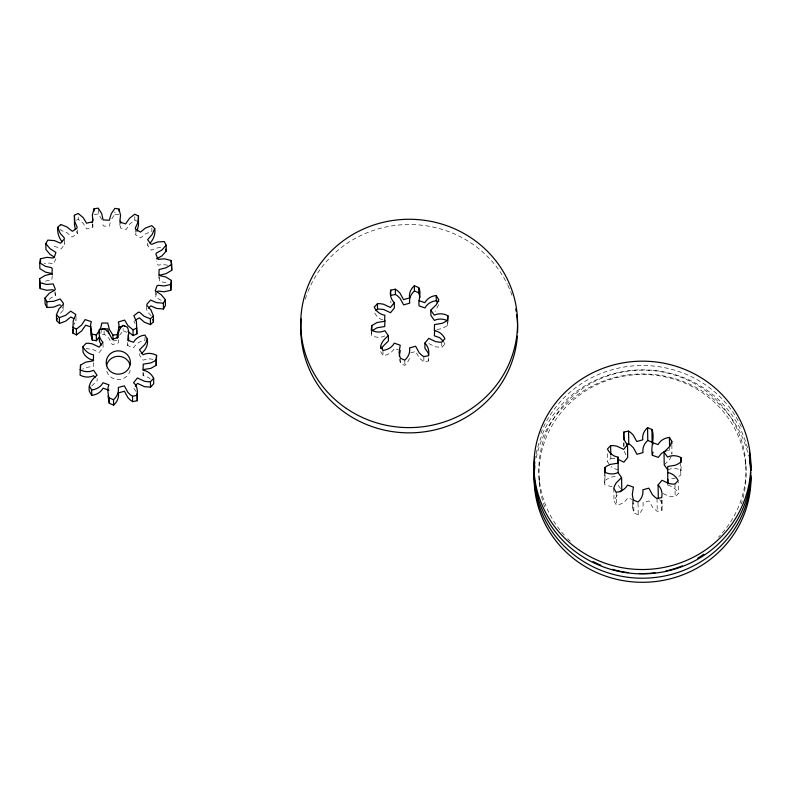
<?xml version="1.0" encoding="UTF-8"?>
<svg xmlns="http://www.w3.org/2000/svg" width="790" height="790" viewBox="0 0 790 790"><rect width="100%" height="100%" fill="white"/><g stroke="black" fill="none" stroke-linecap="round" stroke-linejoin="round"><path stroke-width="0.59" stroke-dasharray="3.95 2.96" d="M134.804 216.519L134.853 220.005L129.659 224.054L126.183 229.505L120.179 227.866L120.643 224.36M52.298 275.591L51.804 279.937L47.291 280.539L42.67 282.573M165.92 282.8L159.462 281.319L159.106 276.954M92.924 224.321L92.697 227.52L86.633 228.991L83.325 223.461L78.259 219.284L78.171 213.468M118.451 339.809L118.362 342.939L112.338 344.618L108.763 338.071L106.186 335.602L104.142 334.219L101.061 335.059M93.546 362.659L93.427 366.274L85.834 367.528L82.585 369.108M150.337 379.032L148.244 377.363L143.118 375.615L143.237 372.001M410.682 352.883L415.698 351.481L419.273 358.028L423.894 361.889L428.565 360.941L428.871 357.179M623.952 446.725L624.07 442.519M632.395 500.248L632.504 507.219L633.876 512.957L638.231 514.823C641.747 511.752 643.741 507.318 643.011 502.608L649.044 500.929L652.619 507.476L657.231 511.327L661.902 510.389L662.099 499.645M632.504 507.219L633.234 502.134M110.185 222.632L109.395 226.088L104.004 226.108L103.016 225.249L102.838 222.543M101.347 330.477L100.834 333.449M63.536 303.607L63.575 309.887L59.122 314.627M160.676 247.418L155.669 248.248L151.591 250.203L147.928 245.917L148.076 244.643M384.928 335.928C380.533 338.031 375.586 337.656 371.359 335.355L371.744 331.938M436.939 329.489L442.203 328.581L447.456 325.539L447.969 320.987M612.141 486.808L604.696 484.793L605.12 474.435M678.788 476.439L680.792 474.988L681.217 464.619M130.172 370.154L130.093 370.757A12.087 11.613 -0.9 0 1 106.285 368.12M161.229 300.427L155.561 297.099L156.627 292.843M144.945 337.251L144.995 340.5C140.274 341.013 135.969 343.433 133.658 347.689L127.753 345.645L128.731 340.065M77.321 229.89L77.262 233.84L71.979 237.04L67.051 232.764L60.879 230.295L60.791 224.478M438.657 304.703L435.083 311.457M633.62 499.902L627.724 497.858C625.404 502.114 621.108 504.534 616.378 505.047L614.008 501.077L617.592 494.333M75.978 316.138L76.047 320.789L73.895 324.66M151.838 227.974L151.897 231.46L145.656 233.771L140.6 237.918L135.406 234.581L136.472 232.142M55.922 258.715L53.661 263.821L49.178 263.06L44.131 263.623M409.526 358.393L407.443 362.511L404.885 365.385L400.54 363.509L399.355 358.927M55.369 291.895L55.221 295.806L51.113 297.731L48.072 300.358M64.543 239.775L64.612 244.426L61.097 248.939L56.594 246.974L51.617 246.016M151.097 315.803L147.068 311.339L146.96 310.055M671.253 456.452L669.604 459.573L664.222 464.866M111.805 218.741L114.965 214.179L114.925 211.848M119.517 335.276L123.151 330.724L123.112 328.561M91.778 385.984L97.15 380.681L97.121 378.519M428.812 343.601L435.715 346.879L441.817 347.383L445.017 343.986L444.987 341.892M609.702 465.014L607.648 461.795L610.848 458.398L610.818 456.077M663.195 493.572L669.051 496.318L675.154 496.831L678.353 493.434L678.176 481.811M134.438 320.73L133.984 321.53L135.09 323.535M605.209 480.241L610.463 477.209L618.057 475.955M76.373 220.173L78.259 219.284M667.738 469.853C672.132 467.749 677.079 468.134 681.306 470.435M380.671 351.639L383.041 355.609C387.772 355.095 392.067 352.676 394.378 348.41L398.318 349.782M665.802 451.07L668.676 450.399M675.539 478.019L669.12 479.105M94.158 214.544L98.316 213.962L101.791 219.452M113.039 340.944L117.197 340.362M610.848 458.398L616.951 458.911M114.965 214.179L119.102 214.86M167.628 265.203L162.602 264.512L158.089 265.154L156.351 261.125M153.043 359.312L148.332 358.68L143.108 360.171L139.593 355.184L139.524 350.859M382.874 319.792C378.825 319.111 376.159 315.743 374.312 312.356M667.748 485.297C672.488 486.057 676.329 489.129 678.353 493.434M618.264 469.932L613.129 468.184L611.035 466.515M123.151 330.724L127.496 332.59M134.853 220.005L138.576 221.881M75.623 319.97L76.047 320.789M62.015 307.063L63.625 309.413M659.532 499.537L661.378 502.114L662.208 506.627M625.858 454.833L623.952 450.567M64.296 243.567L64.612 244.426M136.137 391.573L133.668 388.127L133.638 385.964M618.264 485.376L621.779 490.363M442.963 340.776L445.017 343.986M76.275 231.371L77.38 233.376M54.648 292.656L55.419 295.381M390.615 301.128L391.06 302.817M92.331 223.995L92.963 226.641M745.661 461.005L745.73 465.359M680.585 462.199L680.792 474.988M674.956 484.043L675.154 496.831M671.846 444.849L671.994 454.151L669.624 450.182L669.594 447.851M661.734 499.932L661.902 510.389M657.033 498.539L657.231 511.327M638.043 503.2L638.231 514.823M633.679 500.169L633.876 512.957M623.705 442.795L623.764 446.281M616.18 492.269L616.378 505.047M613.81 488.289L614.008 501.077M607.52 453.657L607.648 461.795M604.498 472.005L604.696 484.793M539.205 478.355L539.274 482.71M447.407 322.399L447.456 325.539M441.728 342.139L441.817 347.383M428.516 357.801L428.565 360.941M423.815 356.646L423.894 361.889M404.806 360.141L404.885 365.385M400.461 358.265L400.54 363.509M382.953 350.365L383.041 355.609M371.28 330.111L371.359 335.355M158.958 274.683L159.047 280.49M155.284 290.848L155.373 296.655M147.7 243.162L147.73 245.493M146.673 305.829L146.743 310.48M143.059 372.376L143.118 375.615M135.218 228.31L135.307 234.117M127.704 342.396L127.753 345.645M119.843 221.654L119.932 227.461M104.092 330.971L104.142 334.219M103.006 343.413L103.075 347.738L99.224 352.498L92.321 349.229L86.219 348.716L86.169 345.477M98.246 209.32L98.316 213.962M305.296 299.143A108.428 104.171 -0.9 0 1 307.636 292.428M308.07 291.332A108.428 104.171 -0.9 0 1 405.339 224.587A108.428 104.171 -0.9 0 1 507.328 284.212M507.842 285.269A108.428 104.171 -0.9 0 1 512.7 297.435M564.307 535.156A103.609 99.55 -0.9 0 1 571.624 397.094A103.609 99.55 -0.9 0 1 715.483 398.999A103.609 99.55 -0.9 0 1 718.475 537.2M570.271 541.199A103.609 99.55 -0.9 0 1 567.655 538.671M544.685 506.973A103.609 99.55 -0.9 0 1 640.986 374.5A103.609 99.55 -0.9 0 1 741.277 503.971M536.183 453.746A108.428 104.171 -0.9 0 1 639.851 369.888A108.428 104.171 -0.9 0 1 747.656 448.513M540.834 433.414A108.428 104.171 -0.9 0 1 640.374 365.533A108.428 104.171 -0.9 0 1 742.521 429.503M536.242 457.844A108.428 104.171 -0.9 0 1 641.766 373.966A108.428 104.171 -0.9 0 1 748.564 456.077"/><path stroke-width="1.19" d="M136.976 231.381L138.467 225.466L138.477 216.075L134.764 214.199L129.57 218.247L125.64 223.876L120.515 222.296L119.843 221.18L120.554 215.305L119.014 209.054L114.876 208.363L111.232 213.754L109.306 220.272L103.075 219.887L101.703 213.636L98.227 208.155L94.069 208.728L92.341 214.939L92.874 220.835L92.173 221.931L86.544 223.185L83.236 217.655L78.171 213.468L74.398 215.255L74.744 221.674L77.144 227.115L76.837 228.369L72.374 231.282L66.953 226.957L60.791 224.478L57.779 227.293C57.206 232.487 58.776 237.81 62.173 241.78M128.029 331.445L133.105 335.622L136.877 333.844L136.433 321.619L133.895 315.714L138.359 312.198L139.692 312.336L144.224 316.336L150.386 318.804L153.398 315.99L151.008 309.996L146.97 305.532L146.871 304.249L150.653 300.052L156.716 302.659L163.382 303.172L165.347 299.608L161.13 294.621L155.284 290.848L156.933 285.921L158.099 285.279L164.211 285.95L170.719 284.459L171.44 280.48L165.831 276.994L159.827 275.661L158.958 274.683L159.136 269.509L165.969 267.84L171.677 264.492L171.084 260.493L164.626 258.844L158 259.347L155.897 254.182L156.45 253.007L161.812 250.094L166.167 245.226L164.32 241.602L157.644 241.947L151.966 244.258L150.663 243.962L147.641 239.676L152.154 234.472L154.731 228.537L151.808 225.644L145.558 227.955L140.502 232.112L135.643 229.12L135.376 227.856L137.934 222.474L138.477 216.075M136.877 333.844L136.522 327.425M91.186 327.04L85.626 325.223L81.696 330.852L76.502 334.901L72.789 333.025L73.243 320.809L75.86 314.519L70.675 311.181L65.619 315.329L59.378 317.639L56.446 314.746L59.023 308.821L63.19 304.456L63.338 303.172L60.159 299.005L53.542 301.336L46.857 301.681L45.01 298.067L49.365 293.189L54.727 290.276L55.28 289.101L53.177 283.936L46.551 284.44L40.093 282.79L39.5 278.791L45.208 275.453L52.041 273.775L52.219 268.6L51.35 267.622L45.346 266.289L39.747 262.803L40.458 258.824L46.966 257.343L53.078 258.014L54.243 257.372L55.893 252.435L50.047 248.672L45.83 243.685L47.795 240.111L54.461 240.624L60.524 243.231L64.316 239.044L64.207 237.76L60.168 233.287L57.779 227.293M72.789 333.025L72.897 329.44M384.928 320.483L384.71 326.517L377.126 327.761L371.873 330.803L371.794 325.559L377.047 322.518L384.631 321.273L384.839 315.24C380.089 314.489 376.257 311.418 374.223 307.113L377.432 303.716L379.941 303.676L383.535 304.219L390.428 307.498L394.289 302.728C390.882 299.42 389.697 294.729 390.685 290.157L395.346 289.209L397.4 290.592L399.967 293.07L403.542 299.617L409.576 297.939C408.835 293.218 410.84 288.794 414.355 285.713L418.7 287.59C421.791 293.475 418.108 299.736 419.046 305.888L424.951 307.932C427.262 303.666 431.557 301.247 436.287 300.733L437.472 302.718M434.619 329.825L434.401 335.859L439.536 337.597L442.963 340.776M665.802 451.07L661.605 453.223L658.287 457.371L652.382 455.326C650.279 446.676 655.265 437.808 651.918 429.493L647.573 427.617C644.057 430.698 642.053 435.122 642.793 439.832L636.76 441.511L633.185 434.974L630.618 432.495L628.563 431.113L623.903 432.051C622.915 436.633 624.1 441.324 627.507 444.632L623.646 449.392L616.753 446.123L613.159 445.57L610.65 445.619L607.451 449.006C609.475 453.322 613.317 456.393 618.057 457.143L617.849 463.167L610.265 464.421L607.016 466.011L605.012 467.453L604.498 472.005C608.725 474.306 613.672 474.691 618.066 472.588L621.582 477.575L621.779 490.363L620.111 491.953M618.175 472.341L618.057 457.143M667.728 484.142L667.748 466.485L675.341 465.231L678.59 463.651L680.585 462.199L681.108 457.647C676.882 455.346 671.935 454.961 667.54 457.064L664.015 452.078L669.397 446.785L671.056 443.664L671.796 441.363L669.426 437.393C664.696 437.907 660.4 440.326 658.08 444.582L652.185 442.538M667.827 482.888L667.955 479.273M92.282 222.78L92.815 218.889M99.362 336.491L99.323 340.885L101.229 345.151M108.023 395.8L109.247 403.275L113.602 405.142C117.117 402.061 119.112 397.637 118.382 392.926L124.415 391.248L127.99 397.795L130.557 400.263L132.602 401.646L137.272 400.708C136.907 394.546 139.119 387.386 133.579 382.716L137.44 377.956L144.343 381.224L147.928 381.777L150.436 381.738L153.645 378.341C151.611 374.035 147.779 370.964 143.03 370.214L143.237 364.18L150.831 362.926L154.07 361.346L156.074 359.894L156.588 355.342C152.371 353.041 147.424 352.656 143.02 354.759L139.504 349.772L144.886 344.479L146.545 341.359L147.276 339.058L144.916 335.088C140.186 335.602 135.89 338.021 133.569 342.277L127.664 340.233L128.78 332.916L128.217 329.46L127.407 327.188L123.062 325.312C119.547 328.393 117.542 332.817 118.283 337.528L112.249 339.206L108.674 332.669L106.107 330.19L104.053 328.808L99.392 329.746M137.272 400.708L136.976 393.282M128.731 340.065L128.306 334.871M95.047 377.689L93.635 375.694C89.24 377.798 84.293 377.413 80.067 375.112L80.501 365.148L85.745 362.116L93.338 360.862L93.546 354.838C88.796 354.088 84.965 351.017 82.93 346.701L86.14 343.314L88.638 343.265L92.233 343.818L99.135 347.087L102.996 342.327C99.431 338.93 98.434 334.051 99.382 329.351L99.945 329.529L100.745 327.643L101.871 323.011L107.746 323.09L109.474 329.647L112.95 335.128L113.019 339.779M143.326 369.592L150.91 368.338L156.163 365.306L156.588 355.342M371.794 325.559L371.28 330.111C375.497 332.402 380.454 332.788 384.849 330.684L388.364 335.681L388.443 340.925L383.071 346.218L381.965 348.291M418.967 300.635L424.862 302.688C427.183 298.423 431.478 296.003 436.208 295.49L438.578 299.459L437.838 301.77L436.179 304.881L430.797 310.174L434.322 315.171C438.717 313.067 443.664 313.442 447.891 315.743L447.367 320.296L445.363 321.747L442.124 323.337L434.53 324.581L434.322 330.615C439.072 331.365 442.904 334.437 444.938 338.742L441.728 342.139L439.23 342.179L435.636 341.635L428.733 338.357L424.882 343.127L424.961 348.37L428.042 352.676L428.713 355.214M106.571 365.711L106.65 365.108A12.087 11.613 -0.9 0 1 130.004 364.743M399.315 356.033L400.283 350.464M652.382 455.326L652.965 451.979M157.022 291.727L158.188 291.085L164.3 291.757L170.808 290.276L171.44 280.48M91.186 328.798L90.722 333.795L92.262 340.046L96.4 340.727L98.592 337.824M108.99 390.221L103.085 388.176C100.774 392.433 96.479 394.852 91.749 395.365L89.379 391.396C87.917 384.819 92.025 378.993 97.071 375.27L93.556 370.283C89.151 372.386 84.204 372.001 79.987 369.7M380.622 348.489C380.148 343.067 384.592 338.88 388.364 335.681M117.157 338.041C116.713 332.639 120.485 327.416 118.322 321.984L124.632 320.098L127.941 325.638L133.016 329.815L133.105 335.622M101.426 329.568L102.453 328.739L107.835 328.897L108.823 333.558M73.658 318.568L70.764 316.988L65.708 321.135L59.467 323.446L56.544 320.562L57.374 318.301M148.431 308.169L150.742 305.868L156.815 308.465L163.471 308.989L165.436 305.414L165.347 299.608M96.4 340.727L96.301 334.921L99.273 330.684L99.313 333.005M166.167 245.226L166.265 251.032L161.901 255.911L156.539 258.824M135.208 386.221L137.529 383.367L144.422 386.636L150.525 387.149L153.724 383.752L153.645 378.341M658.297 497.809L658.1 485.021L661.951 480.261L668.854 483.529L672.448 484.082L674.956 484.043L678.156 480.646C676.121 476.34 672.29 473.269 667.54 472.509M150.248 242.915C153.744 239.024 155.63 233.761 154.731 228.537M113.602 405.142L113.513 399.74C117.029 396.659 119.033 392.225 118.293 387.515L124.326 385.836L127.901 392.383L130.469 394.862L132.523 396.234L137.183 395.296M414.355 285.713L414.434 290.957C410.919 294.038 408.924 298.462 409.654 303.182L403.621 304.861L400.046 298.314L397.479 295.835L395.435 294.453L390.764 295.401L390.685 290.157M647.573 427.617L647.78 440.405C644.255 443.486 642.26 447.91 642.991 452.621L636.967 454.299L633.392 447.752L630.825 445.284L628.771 443.901L626.44 444.375M159.225 275.315L166.058 273.646L171.766 270.299L171.677 264.492M375.912 310.658L377.511 308.959L377.432 303.716M141.272 353.594C145.775 350.256 148.421 344.687 147.276 339.058M621.582 477.575L616.2 482.878L614.541 485.988L613.81 488.289L616.18 492.269C620.9 491.745 625.206 489.336 627.517 485.07L633.422 487.114L632.306 494.431L632.869 497.888L633.679 500.169L638.024 502.045C641.539 498.964 643.544 494.53 642.813 489.82L648.837 488.141L652.412 494.688L654.979 497.157L657.033 498.539L661.704 497.601C662.692 493.029 661.497 488.329 658.1 485.021M135.436 320.049L139.386 317.866L144.313 322.142L150.485 324.611L153.497 321.797L153.398 315.99M76.502 334.901L76.413 329.094L81.607 325.036L85.083 319.594L91.334 321.639C88.875 327.781 93.161 333.805 92.262 340.046M133.016 329.815L136.779 328.028M119.102 327.159L122.618 326.112M89.3 385.984L91.66 389.964C96.39 389.44 100.686 387.031 103.006 382.765L108.902 384.809C106.225 391.06 109.682 397.015 109.247 403.275M112.95 335.128L117.108 334.555M123.783 325.766L125.008 326.29M377.511 308.959L383.614 309.463L390.517 312.741L394.368 307.972L394.289 302.728M45.01 298.067L45.099 303.874L46.956 307.498L53.631 307.152L59.299 304.841L60.603 305.137M92.163 334.239L96.301 334.921M39.5 278.791L40.191 288.597L46.65 290.256L52.782 289.733L53.927 290.414M93.635 360.25C88.885 359.49 85.044 356.428 83.019 352.113L82.93 346.701M447.969 320.987C443.743 318.696 438.796 318.311 434.401 320.414L430.886 315.417L430.797 310.174M54.54 257.175L50.135 254.479L45.929 249.492L45.83 243.685M414.434 290.957L418.789 292.833L419.974 297.415M647.78 440.405L652.125 442.272L652.935 444.553M109.168 397.864L113.513 399.74M618.629 459.582L623.853 462.18L627.704 457.42L627.507 444.632M72.7 327.208L76.413 329.094M424.882 343.127C428.279 346.425 429.474 351.125 428.476 355.697L423.815 356.646L421.761 355.263L419.194 352.784L415.619 346.237L409.585 347.916C410.326 352.636 408.321 357.06 404.806 360.141L400.461 358.265L399.651 355.984L399.088 352.538L400.204 345.22L394.299 343.166C391.978 347.432 387.683 349.851 382.953 350.365L380.592 346.395M667.738 469.853L664.222 464.866L664.015 452.078M165.337 249.225L166.265 251.032M152.727 319.525L153.497 321.797M75.346 229.456L74.487 224.646L74.398 215.255M52.308 274.416L51.439 273.439L45.445 272.106L39.836 268.61L39.747 262.803M171.766 270.299L171.084 260.493M120.643 221.111L120.742 223.145M681.108 457.647L681.178 462.298M671.796 441.363L671.826 443.684M669.426 437.393L669.574 446.696M651.918 429.493L652.125 442.272M628.563 431.113L628.771 443.901M623.903 432.051L624.031 440.188M610.65 445.619L610.798 454.912M605.012 467.453L605.101 473.269M447.891 315.743L447.95 319.94M438.578 299.459L438.608 301.563M436.208 295.49L436.287 300.733M418.7 287.59L418.789 292.833M395.346 289.209L395.435 294.453M170.719 284.459L170.808 290.276M163.382 303.172L163.471 308.989M156.074 359.894L156.163 365.306M150.386 318.804L150.485 324.611M150.436 381.738L150.525 387.149M132.523 396.234L132.602 401.646M119.014 209.054L119.053 211.374M94.069 208.728L94.109 211.058M91.66 389.964L91.749 395.365M80.501 365.148L80.55 368.397M59.378 317.639L59.467 323.446M56.446 314.746L56.544 320.562M46.857 301.681L46.956 307.498M40.458 258.824L40.517 262.31M40.093 282.79L40.191 288.597M517.371 336.096A108.428 104.171 -0.9 0 1 400.165 432.505A108.428 104.171 -0.9 0 1 301.296 318.933M515.712 308.949A108.428 104.171 -0.9 0 1 516.146 311.26M516.69 314.756A108.428 104.171 -0.9 0 1 517.568 332.55M703.811 554.205A103.609 99.55 -0.9 0 1 697.738 558.184M682.382 565.857A103.609 99.55 -0.9 0 1 666.01 570.953M655.048 572.829A103.609 99.55 -0.9 0 1 639.09 573.53M628.011 572.612A103.609 99.55 -0.9 0 1 612.408 569.323M600.825 565.215A103.609 99.55 -0.9 0 1 593.122 561.601M750.915 475.521A108.428 104.171 -0.9 0 1 635.288 577.984A108.428 104.171 -0.9 0 1 534.83 461.943M749.424 456.6A108.428 104.171 -0.9 0 1 750.875 470.751M750.816 472.361A108.428 104.171 -0.9 0 1 633.995 573.55A108.428 104.171 -0.9 0 1 534.909 456.423M749.355 452.255A108.428 104.171 -0.9 0 1 750.856 469.981M750.984 477.239A108.428 104.171 -0.9 0 1 636.592 582.151A108.428 104.171 -0.9 0 1 534.889 466.041M749.483 460.708A108.428 104.171 -0.9 0 1 750.678 470.099M106.561 359.697L106.196 362.709A12.087 11.613 -0.9 0 0 130.014 365.345L130.38 362.334A12.087 11.613 -0.9 0 0 106.561 359.697M346.277 408.391A108.428 104.171 -0.9 0 0 517.075 333.192A108.428 104.171 -0.9 0 0 364.081 228.744A108.428 104.171 -0.9 0 0 346.277 408.391M579.495 550.294A108.428 104.171 -0.9 0 0 750.303 475.096A108.428 104.171 -0.9 0 0 597.299 370.648A108.428 104.171 -0.9 0 0 579.495 550.294"/></g></svg>
